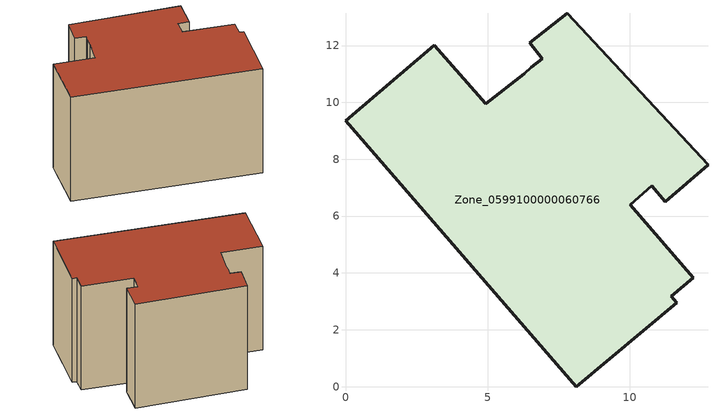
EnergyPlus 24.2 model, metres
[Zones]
Zone_0599100000060766
 floor ground (C_G): 8.12,0 0,9.35 3.12,12.01 4.93,9.96 6.3,11.01 6.54,11.23 6.93,11.54 6.49,12.1 7.8,13.13 12.75,7.8 11.25,6.51 10.77,7.06 10.01,6.4 12.23,3.84 11.46,3.18 11.66,2.96 z0
 wall outside (C_F): 12.23,3.84 10.01,6.4 10.77,7.06 11.25,6.51 12.75,7.8 7.8,13.13 6.49,12.1 6.93,11.54 6.54,11.23 6.3,11.01 4.93,9.96 3.12,12.01 0,9.35 8.12,0 11.66,2.96 11.46,3.18 12.23,3.84 z0:7.53
 roof outside (C_R): 8.12,0 11.66,2.96 11.46,3.18 12.23,3.84 10.01,6.4 10.77,7.06 11.25,6.51 12.75,7.8 7.8,13.13 6.49,12.1 6.93,11.54 6.54,11.23 6.3,11.01 4.93,9.96 3.12,12.01 0,9.35 z7.53
[BUILDING]
Pand.0599100000060766: North Axis=0; Terrain=City; Loads Convergence Tolerance Value=0.04; Temperature Convergence Tolerance Value=0.4; Solar Distribution=FullExterior; Maximum Number of Warmup Days=25; Minimum Number of Warmup Days=1
[Site:Location]
Rotterdam.The.Hague.AP_ZH_NLD Design_Conditions: Latitude=51.96; Longitude=4.45; Time Zone=1; Elevation=-4.5
[SITE:GROUNDTEMPERATURE:BUILDINGSURFACE]
18, 18, 18, 18, 18, 18, 18, 18, 18, 18, 18, 18
[MATERIAL] Thermal Absorptance=0.9; Solar Absorptance=0.7; Visible Absorptance=0.7
Name | Roughness | Thickness | Conductivity | Density | Specific Heat
G.D.1965 | MediumSmooth | 0.15 | 1 | 540 | 1210
F.D.1965 | Rough | 0.3 | 0.857143 | 1920 | 840
R.D.1965 | MediumRough | 0.2 | 0.08 | 1500 | 1000
[CONSTRUCTION]
C_G: G.D.1965
C_F: F.D.1965
C_R: R.D.1965
[ZONE]
Zone_0599100000060766: Type=1; Multiplier=1; Ceiling Height=Autocalculate; Volume=Autocalculate; Floor Area=autocalculate; Part of Total Floor Area=Yes
[ZONEINFILTRATION:DESIGNFLOWRATE]
Infil_Zone_0599100000060766: Zone or ZoneList or Space or SpaceList=Zone_0599100000060766; Schedule=AlwaysOn; Design Flow Rate Calculation Method=Flow/Area; Flow Rate per Floor Area=0.0042; Constant Term Coefficient=1; Temperature Term Coefficient=0; Velocity Term Coefficient=0; Velocity Squared Term Coefficient=0
[HVACTEMPLATE:ZONE:IDEALLOADSAIRSYSTEM]
Zone_0599100000060766: Maximum Heating Supply Air Temperature=50; Minimum Cooling Supply Air Temperature=13; Maximum Heating Supply Air Humidity Ratio=0.0156; Minimum Cooling Supply Air Humidity Ratio=0.0077; Heating Limit=NoLimit; Cooling Limit=NoLimit; Dehumidification Control Type=ConstantSensibleHeatRatio; Cooling Sensible Heat Ratio=0.7; Dehumidification Setpoint=60; Humidification Control Type=None; Humidification Setpoint=30; Outdoor Air Method=None; Outdoor Air Flow Rate per Person=0.00944; Outdoor Air Flow Rate per Zone Floor Area=0; Outdoor Air Flow Rate per Zone=0; Demand Controlled Ventilation Type=None; Outdoor Air Economizer Type=NoEconomizer; Heat Recovery Type=None; Sensible Heat Recovery Effectiveness=0.7; Latent Heat Recovery Effectiveness=0.65
[ZONECONTROL:THERMOSTAT]
ThermostatControl_Zone_0599100000060766: Zone or ZoneList=Zone_0599100000060766; Control Type Schedule=DualSetpointControlType; Control 1=Thermostat_Zone_0599100000060766; Temperature Difference Between Cutout And Setpoint=0
[THERMOSTATSETPOINT:DUALSETPOINT]
Thermostat_Zone_0599100000060766: Heating Setpoint Temperature Schedule=HeatingSetpoint_Zone_0599100000060766; Cooling Setpoint Temperature Schedule=CoolingSetpoint_Zone_0599100000060766
[SCHEDULE:COMPACT]
HeatingSetpoint_Zone_0599100000060766: Through: 12/31, For: AllDays, Until: 24:00, 21
CoolingSetpoint_Zone_0599100000060766: Through: 12/31, For: AllDays, Until: 24:00, 24
DualSetpointControlType: Through: 12/31, For: AllDays, Until: 24:00, 4
AlwaysOn: Through: 12/31, For: AllDays, Until: 24:00, 1
